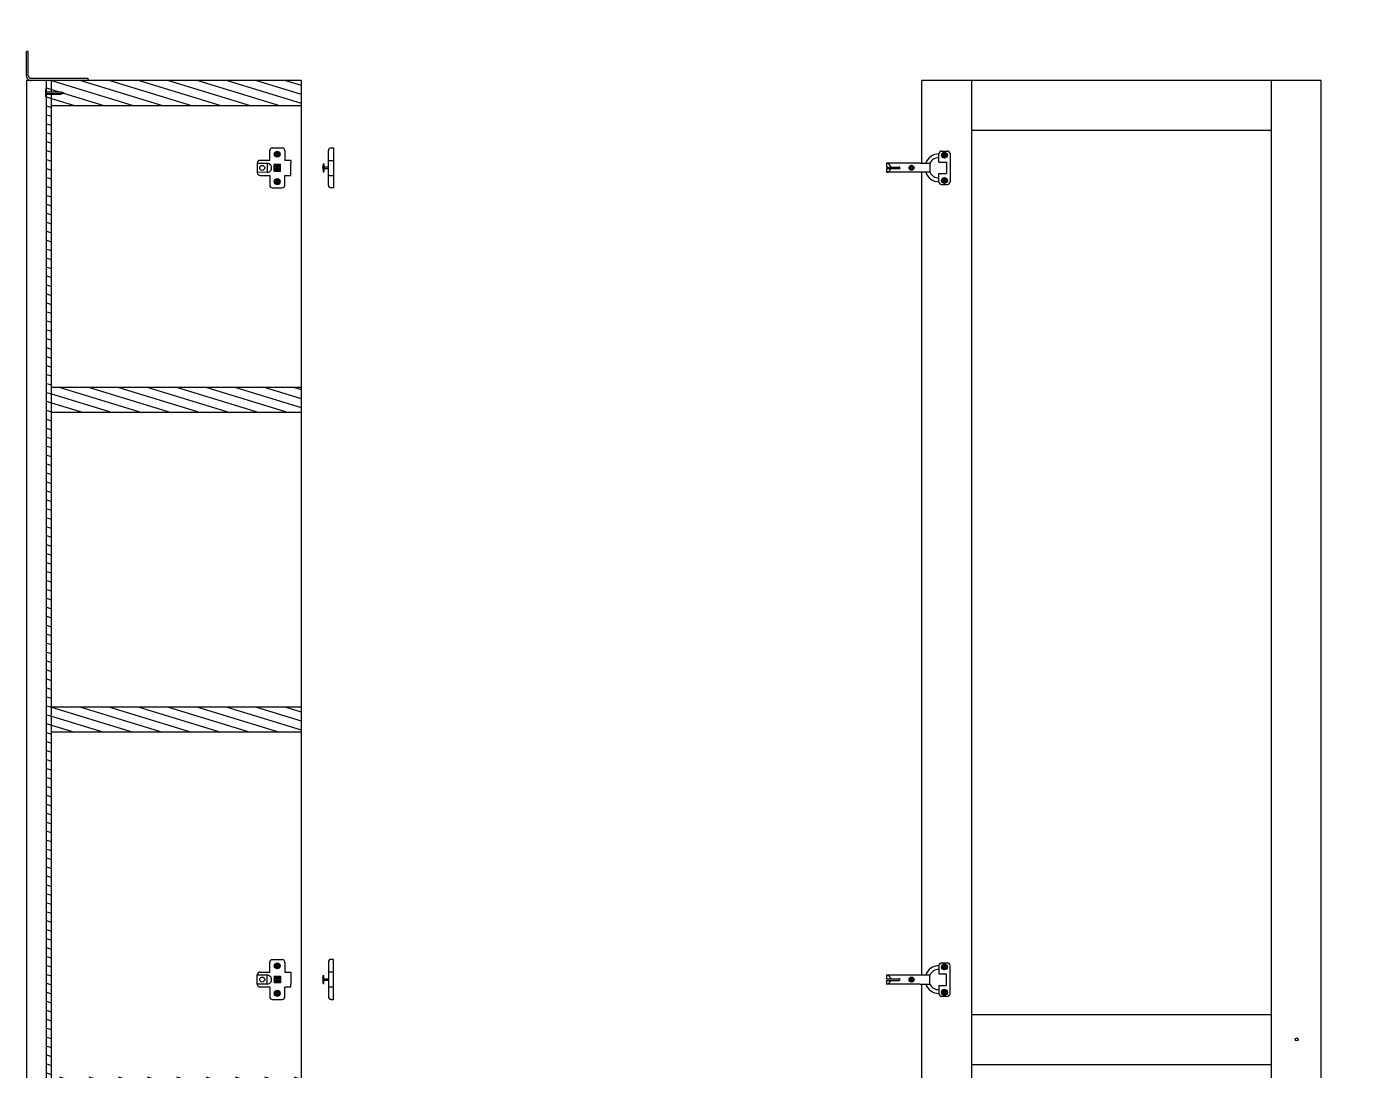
# Model space of a CAD drawing. Header units: centimetres. Extents: x 2056 to 3726, y 479 to 1259.
# Drawn here: x 2945.1 to 3077.3, y 1047.1 to 1151.7 of the extents above; entities that cross this region are included whole.
import ezdxf

# ---------------------------------------------------------------- set-up
doc = ezdxf.new("R2010")
doc.units = ezdxf.units.CM
doc.layers.add('A-FURN', color=94, linetype='Continuous')
doc.layers.add('ferramenta', color=211, linetype='Continuous')

msp = doc.modelspace()

# ---------------------------------------------------------------- hatches: boundary and pattern name
at = {"layer": 'A-FURN'}
h = msp.add_hatch(dxfattribs=at)
h.set_pattern_fill('ANSI31', color=253, scale=0.27, angle=118)
h.paths.add_polyline_path([(3277.14, 1045), (3275.29, 1045), (3275.29, 1044.01), (3277.14, 1044)])
h.paths.add_polyline_path([(3203.99, 1045), (3202.14, 1045), (3202.14, 1044.01), (3203.99, 1044.01)])
h.paths.add_polyline_path([(3197.14, 1044.99), (3197.14, 1044.99), (3195.29, 1044.99), (3195.29, 1044.01), (3197.14, 1044.01)])
h.paths.add_polyline_path([(3123.99, 1044.99), (3122.14, 1044.99), (3122.14, 1044.99), (3122.14, 1044.01), (3123.99, 1044.01)], flags=17)
h.paths.add_polyline_path([(3474.04, 1114.97), (3472.19, 1114.97), (3472.19, 1114.97), (3472.19, 1114), (3474.04, 1114)], flags=17)
h.paths.add_polyline_path([(3497.48, 1116.5), (3472.19, 1116.5), (3472.19, 1115.48), (3475.23, 1115.48), (3475.23, 1114), (3497.48, 1114)])
h.paths.add_polyline_path([(3472.19, 1139.05), (3469.69, 1139.05), (3469.69, 1091.95), (3472.19, 1091.95), (3472.19, 1114.97), (3472.19, 1114.97), (3471.32, 1114.97), (3471.32, 1115.48), (3472.19, 1115.48), (3472.19, 1116.5)])
h.paths.add_polyline_path([(3572.36, 1123.63), (3552.37, 1123.63), (3552.37, 1121.13), (3572.36, 1121.13)])
h.paths.add_polyline_path([(3552.37, 1123.63), (3547.37, 1123.63), (3547.37, 1121.13), (3552.37, 1121.13)])
h.paths.add_polyline_path([(3549.87, 1127.18), (3548.99, 1127.18), (3548.99, 1127.69), (3549.87, 1127.69), (3549.87, 1128.88), (3548.8, 1128.88), (3548.8, 1129.46), (3549.87, 1129.46), (3549.87, 1139.05), (3547.37, 1139.05), (3547.37, 1123.63), (3549.87, 1123.63)])
h.paths.add_polyline_path([(3572.36, 1139.05), (3549.87, 1139.05), (3549.87, 1129.46), (3550.94, 1129.46), (3550.94, 1128.88), (3549.87, 1128.88), (3549.87, 1127.69), (3552.27, 1127.69), (3552.27, 1127.18), (3549.87, 1127.18), (3549.87, 1123.63), (3552.37, 1123.63), (3572.36, 1123.63)])
h.paths.add_polyline_path([(3411.82, 1028.89), (3409.09, 1028.89), (3409.31, 1028.73), (3411.6, 1028.73)])
h.paths.add_polyline_path([(3410.28, 1032.16), (3409.17, 1032.16), (3409.1, 1032.05), (3409.13, 1032.04), (3410.28, 1032.04)])
h.paths.add_polyline_path([(3411.74, 1032.16), (3410.63, 1032.16), (3410.63, 1032.04), (3411.82, 1032.04)])
h.paths.add_polyline_path([(3411.82, 1032.04), (3410.63, 1032.04), (3410.63, 1029.93), (3410.28, 1029.93), (3410.28, 1032.04), (3409.13, 1032.04), (3409.09, 1032.04), (3409.09, 1028.89), (3411.82, 1028.89)])
h.paths.add_polyline_path([(3415.28, 1032.16), (3414.17, 1032.16), (3414.09, 1032.04), (3415.28, 1032.04)])
h.paths.add_polyline_path([(3416.74, 1032.16), (3415.64, 1032.16), (3415.64, 1032.04), (3416.82, 1032.04)])
h.paths.add_polyline_path([(3416.82, 1032.04), (3415.64, 1032.04), (3415.64, 1029.93), (3415.28, 1029.93), (3415.28, 1032.04), (3414.09, 1032.04), (3414.09, 1028.89), (3416.82, 1028.89)])
h.paths.add_polyline_path([(3416.82, 1028.89), (3414.09, 1028.89), (3414.31, 1028.73), (3416.6, 1028.73)])
h.paths.add_polyline_path([(3600.59, 1123.24), (3599.52, 1123.24), (3599.52, 1123.83), (3600.59, 1123.83), (3600.59, 1125.88), (3598.09, 1125.91), (3598.09, 1116.04), (3600.59, 1116.04), (3600.59, 1118.24), (3599.52, 1118.24), (3599.52, 1118.83), (3600.59, 1118.83)])
h.paths.add_polyline_path([(3607.54, 1125.8), (3600.59, 1125.88), (3600.59, 1123.83), (3601.66, 1123.83), (3601.66, 1123.24), (3600.59, 1123.24), (3600.59, 1118.83), (3601.66, 1118.83), (3601.66, 1118.24), (3600.59, 1118.24), (3600.59, 1116.04), (3600.59, 1116.04), (3607.51, 1116.04)])
h.paths.add_polyline_path([(3653.57, 1117.14), (3643.1, 1117.14), (3643.1, 1117.14), (3643.1, 1116.18), (3642.98, 1115.9), (3642.87, 1116.18), (3642.87, 1117.14), (3631.29, 1117.14), (3631.29, 1109.4), (3653.57, 1109.4)])
h.paths.add_polyline_path([(3653.57, 1117.64), (3643.1, 1117.64), (3643.1, 1117.14), (3653.57, 1117.14)])
h.paths.add_polyline_path([(3642.87, 1117.64), (3631.29, 1117.64), (3631.29, 1117.14), (3642.87, 1117.14)])
h.paths.add_polyline_path([(3415.32, 1034.75), (3412.96, 1034.75), (3412.96, 1032.25), (3415.32, 1032.25)])
h.paths.add_polyline_path([(3417.96, 1034.75), (3415.6, 1034.75), (3415.6, 1032.25), (3417.96, 1032.25)])
h.paths.add_polyline_path([(3397.24, 1139.05), (3394.74, 1139.05), (3394.74, 1112.68), (3395.28, 1112.68), (3395.28, 1112.39), (3394.74, 1112.39), (3394.74, 1091.95), (3397.24, 1091.95)])
h.paths.add_polyline_path([(3394.74, 1115.15), (3373.21, 1115.15), (3373.21, 1112.65), (3394.06, 1112.65), (3394.18, 1112.75), (3394.18, 1113.3), (3394.58, 1113.3), (3394.58, 1112.75), (3394.69, 1112.65), (3394.74, 1112.65), (3394.74, 1112.68)])
h.paths.add_polyline_path([(3410.31, 1034.75), (3407.96, 1034.75), (3407.96, 1032.25), (3410.31, 1032.25)])
h.paths.add_polyline_path([(3412.96, 1034.75), (3410.6, 1034.75), (3410.6, 1032.25), (3412.96, 1032.25)])
h.paths.add_polyline_path([(3407.96, 1034.75), (3386.56, 1034.75), (3386.56, 1032.25), (3407.96, 1032.25)])
h.paths.add_polyline_path([(3435.23, 1034.75), (3417.96, 1034.75), (3417.96, 1032.25), (3435.23, 1032.25)])
h.paths.add_polyline_path([(3197.14, 1146.26), (3122.14, 1146.26), (3122.14, 1143.76), (3197.14, 1143.76)])
h.paths.add_polyline_path([(3197.14, 1115.51), (3122.14, 1115.51), (3122.14, 1113.01), (3122.19, 1113.01), (3122.3, 1113.12), (3122.3, 1113.67), (3122.7, 1113.67), (3122.7, 1113.12), (3122.81, 1113.01), (3196.47, 1113.01), (3196.58, 1113.12), (3196.58, 1113.67), (3196.98, 1113.67), (3196.98, 1113.12), (3197.09, 1113.01), (3197.14, 1113.01)])
h.paths.add_polyline_path([(3277.14, 1146.26), (3202.14, 1146.26), (3202.14, 1143.76), (3277.14, 1143.76)])
h.paths.add_polyline_path([(3276.58, 1113.66), (3276.98, 1113.66), (3276.98, 1113.11), (3277.09, 1113), (3277.14, 1113), (3277.14, 1113.04), (3277.14, 1115.5), (3202.14, 1115.51), (3202.14, 1113.01), (3202.19, 1113.01), (3202.3, 1113.12), (3202.3, 1113.67), (3202.7, 1113.67), (3202.7, 1113.12), (3202.81, 1113.01), (3276.47, 1113), (3276.58, 1113.11)])
h.paths.add_polyline_path([(3277.14, 1083.51), (3202.14, 1083.51), (3202.14, 1080.95), (3202.3, 1081.1), (3202.3, 1081.67), (3202.7, 1081.67), (3202.7, 1081.1), (3202.79, 1081.01), (3276.47, 1081.01), (3276.58, 1081.11), (3276.58, 1081.66), (3276.98, 1081.66), (3276.98, 1081.11), (3277.09, 1081.01), (3277.14, 1081.01)])
h.paths.add_polyline_path([(3197.14, 1083.51), (3122.14, 1083.51), (3122.14, 1081.01), (3122.19, 1081.01), (3122.3, 1081.12), (3122.3, 1081.67), (3122.7, 1081.67), (3122.7, 1081.12), (3122.81, 1081.01), (3196.47, 1081.01), (3196.58, 1081.12), (3196.58, 1081.67), (3196.98, 1081.67), (3196.98, 1081.12), (3197.09, 1081.01), (3197.14, 1081.01)])
h.paths.add_polyline_path([(3194.1, 1045.5), (3197.14, 1045.5), (3197.14, 1046.51), (3122.14, 1046.51), (3122.14, 1045.5), (3125.18, 1045.5), (3125.18, 1044.01), (3194.1, 1044.01)])
h.paths.add_polyline_path([(3277.14, 1046.5), (3202.14, 1046.51), (3202.14, 1045.51), (3205.18, 1045.51), (3205.18, 1044.01), (3274.1, 1044.01), (3274.1, 1045.51), (3277.14, 1045.51)])
h.paths.add_polyline_path([(3197.14, 1019.51), (3122.14, 1019.51), (3122.14, 1017.01), (3122.19, 1017.01), (3122.3, 1017.12), (3122.3, 1017.67), (3122.7, 1017.67), (3122.7, 1017.12), (3122.81, 1017.01), (3196.47, 1017.01), (3196.58, 1017.12), (3196.58, 1017.67), (3196.98, 1017.67), (3196.98, 1017.12), (3197.09, 1017.01), (3197.14, 1017.01)])
h.paths.add_polyline_path([(3277.14, 1019.51), (3202.14, 1019.51), (3202.14, 1017.01), (3202.19, 1017.01), (3202.3, 1017.12), (3202.3, 1017.67), (3202.7, 1017.67), (3202.7, 1017.12), (3202.81, 1017.01), (3276.47, 1017.01), (3276.58, 1017.11), (3276.58, 1017.66), (3276.98, 1017.66), (3276.98, 1017.11), (3277.14, 1016.96)])
h.paths.add_polyline_path([(3197.14, 987.5), (3122.14, 987.5), (3122.14, 985.01), (3122.19, 985.01), (3122.3, 985.12), (3122.3, 985.67), (3122.7, 985.67), (3122.7, 985.12), (3122.81, 985.01), (3196.47, 985.01), (3196.58, 985.12), (3196.58, 985.67), (3196.98, 985.67), (3196.98, 985.12), (3197.14, 984.97)])
h.paths.add_polyline_path([(3277.14, 987.51), (3202.14, 987.51), (3202.14, 985.01), (3202.19, 985.01), (3202.3, 985.12), (3202.3, 985.67), (3202.7, 985.67), (3202.7, 985.12), (3202.81, 985.01), (3276.47, 985.01), (3276.58, 985.11), (3276.58, 985.66), (3276.98, 985.66), (3276.98, 985.11), (3277.14, 984.96)])
h.paths.add_polyline_path([(3197.14, 955.22), (3196.07, 955.22), (3196.07, 955.8), (3197.14, 955.8), (3197.14, 956.76), (3122.14, 956.76), (3122.14, 955.8), (3123.21, 955.8), (3123.21, 955.22), (3122.14, 955.22), (3122.14, 954.26), (3197.14, 954.26)])
h.paths.add_polyline_path([(3277.14, 956.76), (3202.14, 956.76), (3202.14, 955.8), (3203.21, 955.8), (3203.21, 955.22), (3202.14, 955.22), (3202.14, 954.26), (3277.14, 954.26), (3277.14, 955.22), (3276.07, 955.22), (3276.07, 955.8), (3277.14, 955.8)])
h.paths.add_polyline_path([(3197.14, 951.47), (3196.07, 951.47), (3196.07, 952.05), (3197.14, 952.05), (3197.14, 954.26), (3122.14, 954.26), (3122.14, 952.05), (3123.21, 952.05), (3123.21, 951.47), (3122.14, 951.47), (3122.14, 947.05), (3123.21, 947.05), (3123.21, 946.47), (3122.14, 946.47), (3122.14, 944.26), (3122.14, 944.26), (3197.14, 944.26), (3197.14, 946.47), (3196.07, 946.47), (3196.07, 947.05), (3197.14, 947.05)])
h.paths.add_polyline_path([(2972.57, 987.5), (2947.57, 987.5), (2947.57, 985.01), (2972.57, 985.01)])
h.paths.add_polyline_path([(2972.57, 1019.51), (2947.57, 1019.51), (2947.57, 1017.01), (2972.57, 1017.01)])
h.paths.add_polyline_path([(2972.57, 956.76), (2947.57, 956.76), (2947.57, 955.62), (2947.57, 955.62), (2948.52, 955.62), (2948.81, 955.5), (2948.52, 955.39), (2947.57, 955.39), (2947.57, 954.26), (2972.57, 954.26)])
h.paths.add_polyline_path([(2972.57, 954.26), (2970.21, 954.26), (2970.21, 944.26), (2972.57, 944.26)])
h.paths.add_polyline_path([(2970.21, 954.26), (2967.71, 954.26), (2967.71, 944.26), (2970.21, 944.26)])
h.paths.add_polyline_path([(2947.57, 958.31), (2947.07, 958.31), (2947.07, 955.62), (2947.57, 955.62)])
h.paths.add_polyline_path([(2947.57, 955.39), (2947.07, 955.39), (2947.07, 953.26), (2947.57, 953.26)])
h.paths.add_polyline_path([(2972.57, 1083.51), (2947.57, 1083.51), (2947.57, 1081.01), (2972.57, 1081.01)])
h.paths.add_polyline_path([(2972.57, 1046.51), (2947.57, 1046.51), (2947.57, 1045.38), (2948.52, 1045.38), (2948.81, 1045.26), (2948.52, 1045.15), (2947.57, 1045.15), (2947.57, 1044.01), (2972.57, 1044.01)])
h.paths.add_polyline_path([(2972.57, 1115.51), (2947.57, 1115.51), (2947.57, 1113.01), (2972.57, 1113.01)])
h.paths.add_polyline_path([(2972.57, 1146.26), (2947.57, 1146.26), (2947.57, 1145.13), (2947.57, 1145.13), (2948.52, 1145.13), (2948.81, 1145.01), (2948.52, 1144.9), (2947.57, 1144.9), (2947.57, 1143.76), (2972.57, 1143.76)])
h.paths.add_polyline_path([(2947.57, 1146.26), (2947.07, 1146.26), (2947.07, 1145.13), (2947.57, 1145.13)])
h.paths.add_polyline_path([(3199.64, 1146.26), (3198.83, 1146.26), (3197.14, 1146.26), (3197.14, 1143.76), (3197.14, 1113.05), (3197.68, 1113.05), (3197.68, 1112.75), (3197.14, 1112.75), (3197.14, 1081.05), (3197.68, 1081.05), (3197.68, 1080.76), (3197.14, 1080.76), (3197.14, 1045.5), (3198.02, 1045.5), (3198.02, 1044.99), (3197.14, 1044.99), (3197.14, 1017.05), (3197.68, 1017.05), (3197.68, 1016.76), (3197.14, 1016.76), (3197.14, 985.05), (3197.68, 985.05), (3197.68, 984.76), (3197.14, 984.76), (3197.14, 955.8), (3198.21, 955.8), (3198.21, 955.22), (3197.14, 955.22), (3197.14, 954.26), (3197.14, 952.05), (3198.21, 952.05), (3198.21, 951.47), (3197.14, 951.47), (3197.14, 947.05), (3198.21, 947.05), (3198.21, 946.47), (3197.14, 946.47), (3197.14, 944.26), (3199.64, 944.26)])
h.paths.add_polyline_path([(3022.57, 1256.61), (3021.53, 1256.61), (3021.53, 1257.17), (3022.57, 1257.17), (3022.57, 1259.14), (3020.07, 1259.14), (3020.07, 1231.64), (3022.57, 1231.64), (3022.57, 1235.18), (3021.69, 1235.18), (3021.69, 1235.69), (3022.57, 1235.69), (3022.57, 1236.89), (3021.5, 1236.89), (3021.5, 1237.47), (3022.57, 1237.47), (3022.57, 1250.81), (3021.5, 1250.81), (3021.5, 1251.39), (3022.57, 1251.39), (3022.57, 1252.59), (3021.69, 1252.59), (3021.69, 1253.1), (3022.57, 1253.1)])
h.paths.add_polyline_path([(3025.07, 1231.64), (3020.07, 1231.64), (3020.07, 1229.14), (3025.07, 1229.14)])
h.paths.add_polyline_path([(3055.07, 1231.64), (3025.07, 1231.64), (3025.07, 1229.14), (3055.07, 1229.14)])
h.paths.add_polyline_path([(3057.43, 1231.64), (3055.07, 1231.64), (3055.07, 1229.14), (3057.43, 1229.14)])
h.paths.add_polyline_path([(3060.07, 1231.64), (3057.71, 1231.64), (3057.71, 1229.14), (3060.07, 1229.14)])
h.paths.add_polyline_path([(3062.43, 1231.64), (3060.07, 1231.64), (3060.07, 1229.14), (3062.43, 1229.14)])
h.paths.add_polyline_path([(3065.07, 1231.64), (3062.71, 1231.64), (3062.71, 1229.14), (3065.07, 1229.14)])
h.paths.add_polyline_path([(3095.07, 1231.64), (3065.07, 1231.64), (3065.07, 1229.14), (3095.07, 1229.14)])
h.paths.add_polyline_path([(3100.07, 1231.64), (3095.07, 1231.64), (3095.07, 1229.14), (3100.07, 1229.14)])
h.paths.add_polyline_path([(3105.07, 1231.64), (3100.07, 1231.64), (3100.07, 1229.14), (3105.07, 1229.14)])
h.paths.add_polyline_path([(3102.57, 1235.18), (3101.69, 1235.18), (3101.69, 1235.69), (3102.57, 1235.69), (3102.57, 1236.89), (3101.5, 1236.89), (3101.5, 1237.47), (3102.57, 1237.47), (3102.57, 1250.81), (3101.5, 1250.81), (3101.5, 1251.39), (3102.57, 1251.39), (3102.57, 1252.59), (3101.69, 1252.59), (3101.69, 1253.1), (3102.57, 1253.1), (3102.57, 1256.61), (3101.53, 1256.61), (3101.53, 1257.17), (3102.57, 1257.17), (3102.57, 1259.14), (3100.07, 1259.14), (3100.07, 1231.64), (3100.07, 1231.64), (3102.57, 1231.64)])
h.paths.add_polyline_path([(3100.07, 1259.14), (3097.57, 1259.14), (3097.57, 1257.17), (3098.6, 1257.17), (3098.6, 1256.61), (3097.57, 1256.61), (3097.57, 1253.1), (3098.44, 1253.1), (3098.44, 1252.59), (3097.57, 1252.59), (3097.57, 1251.39), (3098.64, 1251.39), (3098.64, 1250.81), (3097.57, 1250.81), (3097.57, 1237.47), (3098.64, 1237.47), (3098.64, 1236.89), (3097.57, 1236.89), (3097.57, 1235.69), (3098.44, 1235.69), (3098.44, 1235.18), (3097.57, 1235.18), (3097.57, 1231.64), (3100.07, 1231.64)])
h.paths.add_polyline_path([(3033.16, 1257.14), (3021.57, 1257.14), (3021.57, 1256.64), (3033.16, 1256.64)])
h.paths.add_polyline_path([(3043.86, 1257.14), (3033.38, 1257.14), (3033.38, 1256.64), (3043.86, 1256.64)], flags=17)
h.paths.add_polyline_path([(3054.56, 1257.14), (3044.08, 1257.14), (3044.08, 1256.64), (3054.56, 1256.64)], flags=17)
h.paths.add_polyline_path([(3065.36, 1257.14), (3054.78, 1257.14), (3054.78, 1256.64), (3065.36, 1256.64)], flags=17)
h.paths.add_polyline_path([(3076.06, 1257.14), (3065.58, 1257.14), (3065.58, 1256.64), (3076.06, 1256.64)], flags=17)
h.paths.add_polyline_path([(3086.76, 1257.14), (3076.28, 1257.14), (3076.28, 1256.64), (3086.76, 1256.64)], flags=17)
h.paths.add_polyline_path([(3098.57, 1257.14), (3086.98, 1257.14), (3086.98, 1256.64), (3098.57, 1256.64)])
h.paths.add_polyline_path([(3113.16, 1257.14), (3101.57, 1257.14), (3101.57, 1256.64), (3113.16, 1256.64)])
h.paths.add_polyline_path([(3123.86, 1257.14), (3113.38, 1257.14), (3113.38, 1256.64), (3123.86, 1256.64)], flags=17)
h.paths.add_polyline_path([(3134.56, 1257.14), (3124.08, 1257.14), (3124.08, 1256.64), (3134.56, 1256.64)], flags=17)
h.paths.add_polyline_path([(3145.36, 1257.14), (3134.78, 1257.14), (3134.78, 1256.64), (3145.36, 1256.64)], flags=17)
h.paths.add_polyline_path([(3156.06, 1257.14), (3145.58, 1257.14), (3145.58, 1256.64), (3156.06, 1256.64)], flags=17)
h.paths.add_polyline_path([(3166.76, 1257.14), (3156.28, 1257.14), (3156.28, 1256.64), (3166.76, 1256.64)], flags=17)
h.paths.add_polyline_path([(3178.57, 1257.14), (3166.98, 1257.14), (3166.98, 1256.64), (3178.57, 1256.64)])
h.paths.add_polyline_path([(3180.07, 1259.14), (3177.57, 1259.14), (3177.57, 1257.17), (3178.6, 1257.17), (3178.6, 1256.61), (3177.57, 1256.61), (3177.57, 1253.1), (3178.45, 1253.1), (3178.45, 1252.59), (3177.57, 1252.59), (3177.57, 1251.39), (3177.57, 1251.39), (3178.64, 1251.39), (3178.64, 1250.81), (3177.57, 1250.81), (3177.57, 1237.47), (3178.64, 1237.47), (3178.64, 1236.89), (3177.57, 1236.89), (3177.57, 1235.69), (3178.44, 1235.69), (3178.44, 1235.18), (3177.57, 1235.18), (3177.57, 1231.64), (3180.07, 1231.64)])
h.paths.add_polyline_path([(3180.07, 1231.64), (3177.57, 1231.64), (3175.07, 1231.64), (3175.07, 1229.14), (3180.07, 1229.14)])
h.paths.add_polyline_path([(3175.07, 1231.64), (3145.07, 1231.64), (3145.07, 1229.14), (3175.07, 1229.14)])
h.paths.add_polyline_path([(3145.07, 1231.64), (3142.71, 1231.64), (3142.71, 1229.14), (3145.07, 1229.14)])
h.paths.add_polyline_path([(3142.43, 1231.64), (3140.07, 1231.64), (3140.07, 1229.14), (3142.43, 1229.14)])
h.paths.add_polyline_path([(3140.07, 1231.64), (3137.7, 1231.64), (3137.7, 1229.14), (3140.07, 1229.14)])
h.paths.add_polyline_path([(3137.42, 1231.64), (3135.07, 1231.64), (3135.07, 1229.14), (3137.42, 1229.14)])
h.paths.add_polyline_path([(3135.07, 1231.64), (3105.07, 1231.64), (3105.07, 1229.14), (3135.07, 1229.14)])
h.paths.add_polyline_path([(3097.57, 1250.81), (3096.5, 1250.81), (3096.5, 1251.39), (3097.57, 1251.39), (3097.57, 1252.59), (3095.17, 1252.59), (3095.17, 1253.1), (3097.57, 1253.1), (3097.57, 1256.64), (3086.98, 1256.64), (3086.98, 1255.68), (3086.87, 1255.4), (3086.86, 1255.43), (3086.95, 1255.68), (3086.95, 1257.17), (3086.76, 1257.17), (3086.76, 1256.64), (3076.28, 1256.64), (3076.28, 1256.64), (3076.28, 1255.68), (3076.17, 1255.4), (3076.06, 1255.68), (3076.06, 1256.64), (3065.58, 1256.64), (3065.58, 1255.68), (3065.47, 1255.4), (3065.46, 1255.43), (3065.55, 1255.68), (3065.55, 1257.17), (3065.36, 1257.17), (3065.36, 1256.64), (3054.78, 1256.64), (3054.78, 1256.64), (3054.78, 1255.68), (3054.67, 1255.4), (3054.56, 1255.68), (3054.56, 1256.64), (3044.08, 1256.64), (3044.08, 1255.68), (3043.97, 1255.4), (3043.96, 1255.43), (3044.05, 1255.68), (3044.05, 1257.17), (3043.86, 1257.17), (3043.86, 1256.64), (3033.38, 1256.64), (3033.38, 1256.64), (3033.38, 1255.68), (3033.27, 1255.4), (3033.16, 1255.68), (3033.16, 1256.64), (3022.57, 1256.64), (3022.57, 1253.1), (3024.97, 1253.1), (3024.97, 1252.59), (3022.57, 1252.59), (3022.57, 1251.39), (3023.64, 1251.39), (3023.64, 1250.81), (3022.57, 1250.81), (3022.57, 1237.47), (3023.64, 1237.47), (3023.64, 1236.89), (3022.57, 1236.89), (3022.57, 1235.69), (3024.97, 1235.69), (3024.97, 1235.18), (3022.57, 1235.18), (3022.57, 1231.64), (3025.07, 1231.64), (3055.07, 1231.64), (3057.17, 1231.64), (3057.17, 1231.74), (3057.25, 1231.74, -0.08048), (3057.89, 1231.74), (3057.96, 1231.74), (3062.17, 1231.65), (3062.17, 1231.74), (3062.25, 1231.74, -0.08048), (3062.89, 1231.74), (3062.96, 1231.74), (3097.57, 1231.7), (3097.57, 1235.18), (3095.17, 1235.18), (3095.17, 1235.69), (3097.57, 1235.69), (3097.57, 1236.89), (3096.5, 1236.89), (3096.5, 1237.47), (3097.57, 1237.47)])
h.paths.add_polyline_path([(3177.57, 1250.81), (3176.5, 1250.81), (3176.5, 1251.39), (3177.57, 1251.39), (3177.57, 1252.59), (3175.17, 1252.59), (3175.17, 1253.1), (3177.57, 1253.1), (3177.57, 1256.64), (3166.98, 1256.64), (3166.98, 1255.68), (3166.87, 1255.4), (3166.85, 1255.43), (3166.94, 1255.69), (3166.94, 1257.18), (3166.76, 1257.18), (3166.76, 1256.64), (3156.28, 1256.64), (3156.28, 1256.64), (3156.28, 1255.68), (3156.17, 1255.4), (3156.06, 1255.68), (3156.06, 1256.64), (3145.58, 1256.64), (3145.58, 1255.68), (3145.47, 1255.4), (3145.36, 1255.68), (3145.36, 1256.64), (3134.78, 1256.64), (3134.78, 1256.64), (3134.78, 1255.68), (3134.67, 1255.4), (3134.56, 1255.68), (3134.56, 1256.64), (3124.08, 1256.64), (3124.08, 1255.68), (3123.97, 1255.4), (3123.86, 1255.68), (3123.86, 1256.64), (3113.38, 1256.64), (3113.38, 1256.64), (3113.38, 1255.68), (3113.27, 1255.4), (3113.16, 1255.68), (3113.16, 1256.64), (3102.57, 1256.64), (3102.57, 1253.1), (3104.97, 1253.1), (3104.97, 1252.59), (3102.57, 1252.59), (3102.57, 1251.39), (3103.64, 1251.39), (3103.64, 1250.81), (3102.57, 1250.81), (3102.57, 1237.47), (3103.64, 1237.47), (3103.64, 1236.89), (3102.57, 1236.89), (3102.57, 1235.69), (3104.97, 1235.69), (3104.97, 1235.18), (3102.57, 1235.18), (3102.57, 1231.64), (3137.17, 1231.64), (3137.17, 1231.74), (3137.25, 1231.74, -0.08048), (3137.89, 1231.74), (3137.96, 1231.74), (3142.17, 1231.65), (3142.17, 1231.74), (3142.25, 1231.74, -0.08048), (3142.89, 1231.74), (3142.96, 1231.74), (3177.57, 1231.65), (3177.57, 1235.18), (3175.17, 1235.18), (3175.17, 1235.69), (3177.57, 1235.69), (3177.57, 1236.89), (3177.57, 1236.89), (3176.5, 1236.89), (3176.5, 1237.47), (3177.57, 1237.47)])
h.paths.add_polyline_path([(3166.76, 1255.68), (3166.76, 1256.64), (3166.79, 1257.18), (3166.79, 1255.69)], flags=16)
h = msp.add_hatch(dxfattribs=at)
h.set_pattern_fill('ANSI31', color=253, scale=0.27, angle=118)
h.paths.add_polyline_path([(2947.57, 1144.9), (2947.57, 1144.9), (2947.07, 1144.9), (2947.07, 1081.01), (2947.57, 1081.01)])
h = msp.add_hatch(dxfattribs=at)
h.set_pattern_fill('ANSI31', color=253, scale=0.27, angle=118)
h.paths.add_polyline_path([(2947.57, 987.5), (2947.07, 987.5), (2947.07, 958.43), (2947.57, 958.43)])
h.paths.add_polyline_path([(2947.57, 1017.01), (2947.07, 1017.01), (2947.07, 987.5), (2947.57, 987.5)])
h.paths.add_polyline_path([(2947.57, 1045.15), (2947.57, 1045.15), (2947.07, 1045.15), (2947.07, 1017.01), (2947.57, 1017.01)])
h.paths.add_polyline_path([(2947.57, 1081.01), (2947.07, 1081.01), (2947.07, 1045.38), (2947.57, 1045.38)])

# ---------------------------------------------------------------- linework, layer by layer
for p, q in [((2972.57, 1146.26), (2945.07, 1146.26)), ((2945.07, 1146.26), (2945.07, 954.26)), ((2947.07, 1145.13), (2947.07, 1146.26)), ((2947.57, 1145.13), (2947.57, 1146.26)), ((2972.57, 1146.26), (2972.57, 944.26)), ((3074.72, 1146.26), (3034.72, 1146.26)), ((3034.72, 1137.97), (3034.72, 1146.26)), ((3039.72, 954.26), (3039.72, 1146.26)), ((3069.72, 954.26), (3069.72, 1146.26)), ((3074.72, 954.26), (3074.72, 1146.26)), ((2947.07, 1145.13), (2947.57, 1145.13)), ((2947.07, 1144.9), (2947.57, 1144.9)), ((2947.07, 1045.38), (2947.07, 1144.9)), ((2947.57, 1145.13), (2948.52, 1145.13)), ((2947.57, 1144.9), (2948.52, 1144.9)), ((2947.57, 1045.38), (2947.57, 1144.9)), ((2948.52, 1145.13), (2948.81, 1145.01)), ((2948.52, 1144.9), (2948.81, 1145.01)), ((2947.57, 1143.76), (2972.57, 1143.76)), ((3069.72, 1141.26), (3039.72, 1141.26)), ((3034.72, 1056.7), (3034.72, 1137.07)), ((2972.57, 1115.51), (2947.57, 1115.51)), ((2972.57, 1113.01), (2947.57, 1113.01)), ((2972.57, 1083.51), (2947.57, 1083.51)), ((2972.57, 1081.01), (2947.57, 1081.01)), ((2947.57, 1081.01), (2947.57, 1081.01)), ((3034.72, 1034.79), (3034.72, 1055.8)), ((3039.72, 1052.76), (3069.72, 1052.76)), ((3039.72, 1047.76), (3069.72, 1047.76))]:
    msp.add_line(p, q, dxfattribs=at)
msp.add_circle((3072.26, 1050.26), 0.142, dxfattribs=at)
at = {"layer": 'ferramenta', "transparency": 33554687}
for p, q in [((2945.26, 1149.17), (2945.07, 1149.17)), ((2945.26, 1146.72), (2945.26, 1149.17)), ((2945.5, 1146.49), (2951.21, 1146.49)), ((2951.21, 1146.26), (2945.53, 1146.26)), ((2951.21, 1146.49), (2951.21, 1146.26)), ((2947.04, 1145.37), (2946.99, 1145.37)), ((2946.99, 1145.37), (2946.99, 1144.66)), ((2947.04, 1145.37), (2947.03, 1144.66)), ((2946.99, 1144.66), (2947.03, 1144.66)), ((2970.02, 1138.99), (2970.08, 1139.05)), ((2970.12, 1138.89), (2970.02, 1138.99)), ((2970.02, 1138.99), (2970.18, 1138.89)), ((2970.02, 1138.79), (2970.12, 1138.89)), ((2970.02, 1138.79), (2970.18, 1138.89)), ((2970.02, 1138.79), (2970.08, 1138.72)), ((2970.08, 1139.05), (2970.18, 1138.95)), ((2970.08, 1139.05), (2970.18, 1138.89)), ((2970.08, 1138.72), (2970.18, 1138.89)), ((2970.08, 1138.72), (2970.18, 1138.83)), ((2970.18, 1138.95), (2970.29, 1139.05)), ((2970.29, 1139.05), (2970.18, 1138.89)), ((2970.35, 1138.99), (2970.18, 1138.89)), ((2970.29, 1138.72), (2970.18, 1138.89)), ((2970.35, 1138.78), (2970.18, 1138.89)), ((2970.29, 1138.72), (2970.18, 1138.83)), ((2970.35, 1138.99), (2970.24, 1138.89)), ((2970.35, 1138.78), (2970.24, 1138.89)), ((2970.29, 1139.05), (2970.35, 1138.99)), ((2970.35, 1138.78), (2970.29, 1138.72)), ((3036.83, 1138.89), (3036.89, 1138.96)), ((3036.93, 1138.79), (3036.83, 1138.89)), ((3036.83, 1138.89), (3036.99, 1138.79)), ((3036.83, 1138.69), (3036.93, 1138.79)), ((3036.83, 1138.69), (3036.99, 1138.79)), ((3036.83, 1138.69), (3036.89, 1138.63)), ((3036.89, 1138.96), (3036.99, 1138.85)), ((3036.89, 1138.96), (3036.99, 1138.79)), ((3036.89, 1138.63), (3036.99, 1138.79)), ((3036.89, 1138.63), (3036.99, 1138.73)), ((3036.99, 1138.85), (3037.09, 1138.96)), ((3037.09, 1138.96), (3036.99, 1138.79)), ((3037.16, 1138.89), (3036.99, 1138.79)), ((3037.09, 1138.63), (3036.99, 1138.79)), ((3037.16, 1138.69), (3036.99, 1138.79)), ((3037.09, 1138.63), (3036.99, 1138.73)), ((3037.16, 1138.89), (3037.05, 1138.79)), ((3037.16, 1138.69), (3037.05, 1138.79)), ((3037.09, 1138.96), (3037.16, 1138.89)), ((3037.16, 1138.69), (3037.09, 1138.63)), ((2970.02, 1137.62), (2970.08, 1137.68)), ((2970.12, 1137.51), (2970.02, 1137.62)), ((2970.02, 1137.62), (2970.18, 1137.51)), ((2970.02, 1137.41), (2970.12, 1137.51)), ((2970.02, 1137.41), (2970.18, 1137.51)), ((2970.02, 1137.41), (2970.08, 1137.35)), ((2970.08, 1137.68), (2970.18, 1137.58)), ((2970.08, 1137.68), (2970.18, 1137.51)), ((2970.08, 1137.35), (2970.18, 1137.51)), ((2970.08, 1137.35), (2970.18, 1137.45)), ((2970.18, 1137.58), (2970.29, 1137.68)), ((2970.29, 1137.68), (2970.18, 1137.51)), ((2970.35, 1137.62), (2970.18, 1137.51)), ((2970.29, 1137.35), (2970.18, 1137.51)), ((2970.35, 1137.41), (2970.18, 1137.51)), ((2970.29, 1137.35), (2970.18, 1137.45)), ((2970.35, 1137.62), (2970.24, 1137.51)), ((2970.35, 1137.41), (2970.24, 1137.51)), ((2970.29, 1137.68), (2970.35, 1137.62)), ((2970.35, 1137.41), (2970.29, 1137.35)), ((2974.78, 1137.64), (2974.76, 1137.72)), ((2974.76, 1137.56), (2974.78, 1137.64)), ((2974.76, 1137.62), (2974.77, 1137.62)), ((2974.77, 1137.53), (2974.76, 1137.56)), ((2974.77, 1137.53), (2974.76, 1137.5)), ((2974.77, 1137.53), (2974.76, 1137.53)), ((2974.76, 1137.5), (2974.78, 1137.41)), ((2974.76, 1137.44), (2974.77, 1137.44)), ((2974.78, 1137.41), (2974.76, 1137.34)), ((2974.78, 1137.92), (2974.86, 1137.92)), ((2974.78, 1137.92), (2974.78, 1137.13)), ((2974.78, 1137.41), (2974.78, 1137.41)), ((2974.78, 1137.41), (2974.78, 1137.41)), ((2974.78, 1137.13), (2974.86, 1137.13)), ((2974.86, 1137.92), (2974.86, 1137.13)), ((2970.02, 1136.24), (2970.08, 1136.3)), ((2970.12, 1136.14), (2970.02, 1136.24)), ((2970.02, 1136.24), (2970.18, 1136.14)), ((2970.02, 1136.04), (2970.12, 1136.14)), ((2970.02, 1136.04), (2970.18, 1136.14)), ((2970.02, 1136.04), (2970.08, 1135.97)), ((2970.08, 1136.3), (2970.18, 1136.2)), ((2970.08, 1136.3), (2970.18, 1136.14)), ((2970.08, 1135.97), (2970.18, 1136.14)), ((2970.08, 1135.97), (2970.18, 1136.08)), ((2970.18, 1136.2), (2970.28, 1136.3)), ((2970.28, 1136.3), (2970.18, 1136.14)), ((2970.35, 1136.24), (2970.18, 1136.14)), ((2970.29, 1135.97), (2970.18, 1136.14)), ((2970.35, 1136.03), (2970.18, 1136.14)), ((2970.29, 1135.97), (2970.18, 1136.08)), ((2970.35, 1136.24), (2970.24, 1136.14)), ((2970.35, 1136.03), (2970.24, 1136.14)), ((2970.28, 1136.3), (2970.35, 1136.24)), ((2970.35, 1136.03), (2970.29, 1135.97)), ((3036.83, 1136.35), (3036.89, 1136.41)), ((3036.93, 1136.25), (3036.83, 1136.35)), ((3036.83, 1136.35), (3036.99, 1136.25)), ((3036.83, 1136.15), (3036.93, 1136.25)), ((3036.83, 1136.15), (3036.99, 1136.25)), ((3036.83, 1136.15), (3036.89, 1136.08)), ((3036.89, 1136.41), (3036.99, 1136.31)), ((3036.89, 1136.41), (3036.99, 1136.25)), ((3036.89, 1136.08), (3036.99, 1136.25)), ((3036.89, 1136.08), (3036.99, 1136.19)), ((3036.99, 1136.31), (3037.09, 1136.41)), ((3037.09, 1136.41), (3036.99, 1136.25)), ((3037.16, 1136.35), (3036.99, 1136.25)), ((3037.09, 1136.08), (3036.99, 1136.25)), ((3037.16, 1136.14), (3036.99, 1136.25)), ((3037.09, 1136.08), (3036.99, 1136.19)), ((3037.16, 1136.35), (3037.05, 1136.25)), ((3037.16, 1136.14), (3037.05, 1136.25)), ((3037.09, 1136.41), (3037.16, 1136.35)), ((3037.16, 1136.14), (3037.09, 1136.08)), ((2970.02, 1057.73), (2970.08, 1057.79)), ((2970.12, 1057.63), (2970.02, 1057.73)), ((2970.02, 1057.73), (2970.18, 1057.63)), ((2970.02, 1057.53), (2970.12, 1057.63)), ((2970.02, 1057.53), (2970.18, 1057.63)), ((2970.02, 1057.53), (2970.08, 1057.46)), ((2970.08, 1057.79), (2970.18, 1057.69)), ((2970.08, 1057.79), (2970.18, 1057.63)), ((2970.08, 1057.46), (2970.18, 1057.63)), ((2970.08, 1057.46), (2970.18, 1057.57)), ((2970.18, 1057.69), (2970.29, 1057.79)), ((2970.29, 1057.79), (2970.18, 1057.63)), ((2970.35, 1057.73), (2970.18, 1057.63)), ((2970.29, 1057.46), (2970.18, 1057.63)), ((2970.35, 1057.53), (2970.18, 1057.63)), ((2970.29, 1057.46), (2970.18, 1057.57)), ((2970.35, 1057.73), (2970.24, 1057.63)), ((2970.35, 1057.53), (2970.24, 1057.63)), ((2970.29, 1057.79), (2970.35, 1057.73)), ((2970.35, 1057.53), (2970.29, 1057.46)), ((3036.83, 1057.62), (3036.89, 1057.69)), ((3036.93, 1057.52), (3036.83, 1057.62)), ((3036.83, 1057.62), (3036.99, 1057.52)), ((3036.83, 1057.42), (3036.93, 1057.52)), ((3036.83, 1057.42), (3036.99, 1057.52)), ((3036.89, 1057.69), (3036.99, 1057.58)), ((3036.89, 1057.69), (3036.99, 1057.52)), ((3036.89, 1057.36), (3036.99, 1057.52)), ((3036.99, 1057.58), (3037.09, 1057.69)), ((3037.09, 1057.69), (3036.99, 1057.52)), ((3037.16, 1057.62), (3036.99, 1057.52)), ((3037.09, 1057.36), (3036.99, 1057.52)), ((3037.16, 1057.42), (3036.99, 1057.52)), ((3037.16, 1057.62), (3037.05, 1057.52)), ((3037.16, 1057.42), (3037.05, 1057.52)), ((3037.09, 1057.69), (3037.16, 1057.62)), ((2970.02, 1056.36), (2970.08, 1056.42)), ((2970.12, 1056.25), (2970.02, 1056.36)), ((2970.02, 1056.36), (2970.18, 1056.25)), ((2970.02, 1056.15), (2970.12, 1056.25)), ((2970.02, 1056.15), (2970.18, 1056.25)), ((2970.08, 1056.42), (2970.18, 1056.32)), ((2970.08, 1056.42), (2970.18, 1056.25)), ((2970.08, 1056.09), (2970.18, 1056.25)), ((2970.08, 1056.09), (2970.18, 1056.19)), ((2970.18, 1056.32), (2970.29, 1056.42)), ((2970.29, 1056.42), (2970.18, 1056.25)), ((2970.35, 1056.36), (2970.18, 1056.25)), ((2970.29, 1056.09), (2970.18, 1056.25)), ((2970.35, 1056.15), (2970.18, 1056.25)), ((2970.29, 1056.09), (2970.18, 1056.19)), ((2970.35, 1056.36), (2970.24, 1056.25)), ((2970.35, 1056.15), (2970.24, 1056.25)), ((2970.29, 1056.42), (2970.35, 1056.36)), ((2974.78, 1056.37), (2974.76, 1056.45)), ((2974.76, 1056.29), (2974.78, 1056.37)), ((2974.76, 1056.35), (2974.77, 1056.35)), ((2974.77, 1056.26), (2974.76, 1056.29)), ((2974.77, 1056.26), (2974.76, 1056.23)), ((2974.77, 1056.26), (2974.76, 1056.26)), ((2974.76, 1056.23), (2974.78, 1056.14)), ((2974.76, 1056.17), (2974.77, 1056.17)), ((2974.78, 1055.86), (2974.78, 1056.65)), ((2974.78, 1056.65), (2974.86, 1056.65)), ((2974.78, 1056.37), (2974.78, 1056.37)), ((2974.78, 1056.37), (2974.78, 1056.37)), ((2974.86, 1055.86), (2974.86, 1056.65)), ((3036.83, 1057.42), (3036.89, 1057.36)), ((3036.89, 1057.36), (3036.99, 1057.46)), ((3037.09, 1057.36), (3036.99, 1057.46)), ((3037.16, 1057.42), (3037.09, 1057.36)), ((2970.02, 1056.15), (2970.08, 1056.09)), ((2970.02, 1054.98), (2970.08, 1055.04)), ((2970.12, 1054.88), (2970.02, 1054.98)), ((2970.02, 1054.98), (2970.18, 1054.88)), ((2970.02, 1054.78), (2970.12, 1054.88)), ((2970.02, 1054.78), (2970.18, 1054.88)), ((2970.08, 1055.04), (2970.18, 1054.94)), ((2970.08, 1055.04), (2970.18, 1054.88)), ((2970.08, 1054.71), (2970.18, 1054.88)), ((2970.18, 1054.94), (2970.29, 1055.04)), ((2970.29, 1055.04), (2970.18, 1054.88)), ((2970.35, 1054.98), (2970.18, 1054.88)), ((2970.29, 1054.71), (2970.18, 1054.88)), ((2970.35, 1054.78), (2970.18, 1054.88)), ((2970.35, 1054.98), (2970.24, 1054.88)), ((2970.35, 1054.78), (2970.24, 1054.88)), ((2970.35, 1056.15), (2970.29, 1056.09)), ((2970.29, 1055.04), (2970.35, 1054.98)), ((2974.78, 1056.14), (2974.76, 1056.07)), ((2974.78, 1055.86), (2974.86, 1055.86)), ((3036.83, 1055.08), (3036.89, 1055.14)), ((3036.93, 1054.98), (3036.83, 1055.08)), ((3036.83, 1055.08), (3036.99, 1054.98)), ((3036.83, 1054.88), (3036.93, 1054.98)), ((3036.83, 1054.88), (3036.99, 1054.98)), ((3036.83, 1054.88), (3036.89, 1054.81)), ((3036.89, 1055.14), (3036.99, 1055.04)), ((3036.89, 1055.14), (3036.99, 1054.98)), ((3036.89, 1054.81), (3036.99, 1054.98)), ((3036.89, 1054.81), (3036.99, 1054.92)), ((3036.99, 1055.04), (3037.09, 1055.14)), ((3037.09, 1055.14), (3036.99, 1054.98)), ((3037.16, 1055.08), (3036.99, 1054.98)), ((3037.09, 1054.81), (3036.99, 1054.98)), ((3037.16, 1054.87), (3036.99, 1054.98)), ((3037.09, 1054.81), (3036.99, 1054.92)), ((3037.16, 1055.08), (3037.05, 1054.98)), ((3037.16, 1054.87), (3037.05, 1054.98)), ((3037.09, 1055.14), (3037.16, 1055.08)), ((3037.16, 1054.87), (3037.09, 1054.81)), ((2970.02, 1054.78), (2970.08, 1054.71)), ((2970.08, 1054.71), (2970.18, 1054.82)), ((2970.29, 1054.71), (2970.18, 1054.82)), ((2970.35, 1054.78), (2970.29, 1054.71))]:
    msp.add_line(p, q, dxfattribs=at)
at = {"layer": 'ferramenta', "lineweight": 25, "transparency": 33554687}
msp.add_line((2948.52, 1144.93), (2947.03, 1144.93), dxfattribs=at)
at = {"layer": 'ferramenta'}
for p, q in [((2969.69, 1139.51), (2970.67, 1139.51)), ((2975.57, 1139.51), (2975.81, 1139.51)), ((2975.81, 1139.51), (2975.81, 1135.51)), ((2969.43, 1138.26), (2968.43, 1138.26)), ((2969.43, 1138.26), (2969.43, 1139.25)), ((2970.93, 1139.25), (2970.93, 1138.26)), ((2971.53, 1138.26), (2970.93, 1138.26)), ((2971.53, 1138.26), (2971.53, 1138.26)), ((2971.53, 1138.26), (2971.53, 1137.96)), ((2975.31, 1135.79), (2975.31, 1139.26)), ((2975.31, 1138.26), (2975.81, 1138.26)), ((3036.43, 1138.1), (3036.43, 1138.94)), ((3036.7, 1139.19), (3037.28, 1139.19)), ((3037.55, 1138.94), (3037.55, 1136.13)), ((2968.18, 1138.01), (2968.18, 1137.02)), ((2969.16, 1137.96), (2968.18, 1137.96)), ((2969.16, 1137.06), (2968.18, 1137.07)), ((2969.16, 1137.96), (2969.16, 1137.06)), ((2970.5, 1137.84), (2969.86, 1137.84)), ((2969.86, 1137.19), (2969.86, 1137.84)), ((2969.86, 1137.19), (2970.5, 1137.19)), ((2970.5, 1137.19), (2970.5, 1137.84)), ((2971.53, 1136.76), (2971.53, 1137.96)), ((2974.86, 1137.61), (2975.31, 1137.61)), ((2974.86, 1137.46), (2975.31, 1137.46)), ((3034.54, 1137.97), (3031.17, 1137.97)), ((3031.17, 1137.97), (3031.17, 1137.6)), ((3031.17, 1137.6), (3032.46, 1137.6)), ((3031.17, 1137.44), (3031.17, 1137.07)), ((3031.17, 1137.44), (3032.46, 1137.44)), ((3034.54, 1137.07), (3031.18, 1137.07)), ((3033.66, 1137.54), (3033.44, 1137.54)), ((3033.66, 1137.49), (3033.44, 1137.49)), ((3033.66, 1137.77), (3033.66, 1137.54)), ((3033.66, 1137.49), (3033.66, 1137.27)), ((3033.71, 1137.77), (3033.71, 1137.54)), ((3033.94, 1137.54), (3033.71, 1137.54)), ((3033.94, 1137.49), (3033.71, 1137.49)), ((3033.71, 1137.49), (3033.71, 1137.27)), ((3034.54, 1137.97), (3035.54, 1137.97)), ((3035.54, 1137.07), (3034.54, 1137.07)), ((3035.54, 1137.97), (3035.54, 1137.07)), ((3036.43, 1138.1), (3037.18, 1138.1)), ((3036.43, 1136.13), (3036.43, 1136.94)), ((3036.43, 1136.94), (3037.18, 1136.94)), ((3037.18, 1138.1), (3037.18, 1136.94)), ((2968.44, 1136.76), (2969.43, 1136.76)), ((2969.43, 1136.76), (2969.43, 1135.78)), ((2969.69, 1135.51), (2970.67, 1135.51)), ((2970.93, 1136.76), (2971.53, 1136.76)), ((2970.93, 1135.78), (2970.93, 1136.76)), ((2975.31, 1136.76), (2975.81, 1136.76)), ((2975.81, 1135.51), (2975.58, 1135.51)), ((3036.7, 1135.85), (3037.28, 1135.85)), ((2969.43, 1057), (2969.43, 1057.99)), ((2969.69, 1058.25), (2970.67, 1058.25)), ((2970.93, 1057.99), (2970.93, 1057)), ((2975.31, 1057.99), (2975.31, 1054.52)), ((2975.81, 1058.27), (2975.58, 1058.27)), ((2975.81, 1054.27), (2975.81, 1058.27)), ((3036.43, 1057.64), (3036.43, 1056.83)), ((3036.7, 1057.92), (3037.28, 1057.92)), ((3037.55, 1054.83), (3037.55, 1057.64)), ((2968.18, 1055.76), (2968.18, 1056.74)), ((2969.16, 1056.7), (2968.18, 1056.69)), ((2968.44, 1057), (2969.43, 1057)), ((2969.16, 1055.8), (2969.16, 1056.7)), ((2969.86, 1056.58), (2970.5, 1056.58)), ((2969.86, 1056.58), (2969.86, 1055.93)), ((2970.5, 1056.58), (2970.5, 1055.93)), ((2970.93, 1057), (2971.53, 1057)), ((2971.53, 1057), (2971.53, 1055.8)), ((2974.86, 1056.33), (2975.31, 1056.33)), ((2974.86, 1056.18), (2975.31, 1056.18)), ((2975.31, 1057.02), (2975.81, 1057.02)), ((3034.54, 1056.7), (3031.18, 1056.7)), ((3031.18, 1056.7), (3031.18, 1056.33)), ((3031.18, 1056.33), (3032.46, 1056.33)), ((3031.18, 1056.17), (3031.18, 1055.8)), ((3031.18, 1056.17), (3032.46, 1056.17)), ((3033.66, 1056.27), (3033.44, 1056.27)), ((3033.66, 1056.22), (3033.44, 1056.22)), ((3033.66, 1056.27), (3033.66, 1056.5)), ((3033.66, 1056), (3033.66, 1056.22)), ((3033.71, 1056.27), (3033.71, 1056.5)), ((3033.94, 1056.27), (3033.71, 1056.27)), ((3033.94, 1056.22), (3033.71, 1056.22)), ((3033.71, 1056), (3033.71, 1056.22)), ((3035.54, 1056.7), (3034.54, 1056.7)), ((3035.54, 1055.8), (3035.54, 1056.7)), ((3036.43, 1056.83), (3037.18, 1056.83)), ((3037.18, 1055.67), (3037.18, 1056.83)), ((2969.16, 1055.8), (2968.18, 1055.8)), ((2969.43, 1055.5), (2968.43, 1055.5)), ((2969.43, 1055.5), (2969.43, 1054.52)), ((2970.5, 1055.93), (2969.86, 1055.93)), ((2971.53, 1055.5), (2970.93, 1055.5)), ((2970.93, 1054.52), (2970.93, 1055.5)), ((2971.53, 1055.5), (2971.53, 1055.8)), ((2971.53, 1055.5), (2971.53, 1055.5)), ((2975.31, 1055.52), (2975.81, 1055.52)), ((3034.54, 1055.8), (3031.17, 1055.8)), ((3034.54, 1055.8), (3035.54, 1055.8)), ((3036.43, 1055.67), (3036.43, 1054.83)), ((3036.43, 1055.67), (3037.18, 1055.67)), ((2969.69, 1054.25), (2970.67, 1054.25)), ((2975.57, 1054.27), (2975.81, 1054.27)), ((3036.7, 1054.58), (3037.28, 1054.58))]:
    msp.add_line(p, q, dxfattribs=at)
at = {"layer": 'ferramenta', "transparency": 33554687}
msp.add_lwpolyline([(2945.07, 1146.72), (2945.07, 1149.17)], dxfattribs=at)
at = {"layer": 'ferramenta', "lineweight": 25, "transparency": 33554687}
for points in [[(2948.75, 1145.01), (2948.52, 1145.09), (2947.03, 1145.09)], [(2948.75, 1145.01), (2948.52, 1144.93)]]:
    msp.add_lwpolyline(points, dxfattribs=at)
at = {"layer": 'ferramenta', "transparency": 33554687}
for centre in [(2970.18, 1138.89), (3036.99, 1138.79), (2970.18, 1137.51), (2970.18, 1136.14), (3036.99, 1136.25), (2970.18, 1057.63), (3036.99, 1057.52), (2970.18, 1056.25), (2970.18, 1054.88), (3036.99, 1054.98)]:
    msp.add_circle(centre, 0.299, dxfattribs=at)
at = {"layer": 'ferramenta'}
for centre, radius in [((2970.18, 1138.89), 0.244), ((3036.99, 1138.79), 0.244), ((2968.68, 1137.51), 0.244), ((2970.18, 1137.51), 0.266), ((3033.69, 1137.52), 0.25), ((2970.18, 1136.14), 0.244), ((3036.99, 1136.25), 0.244), ((2970.18, 1057.63), 0.244), ((3036.99, 1057.52), 0.244), ((2968.68, 1056.25), 0.244), ((2970.18, 1056.25), 0.266), ((3033.69, 1056.25), 0.25), ((2970.18, 1054.88), 0.244), ((3036.99, 1054.98), 0.244)]:
    msp.add_circle(centre, radius, dxfattribs=at)
at = {"layer": 'ferramenta', "transparency": 33554687}
for centre, radius, start, end in [((2945.53, 1146.72), 0.462, 180, 270.0008), ((2945.5, 1146.72), 0.231, 180, 270.0008), ((2976.76, 1137.53), 2.01, 170.7975, 189.2025), ((2976.76, 1056.26), 2.01, 170.7975, 189.2025)]:
    msp.add_arc(centre, radius, start, end, dxfattribs=at)
at = {"layer": 'ferramenta'}
for centre, radius, start, end in [((2969.7, 1139.25), 0.264, 88.8981, 183.2884), ((2970.67, 1139.25), 0.264, 356.7136, 91.1039), ((2975.57, 1139.25), 0.264, 88.8971, 183.2874), ((2968.45, 1138), 0.264, 86.7136, 181.1039), ((3036.43, 1137.52), 1.39, 90, 161.1576), ((3036.43, 1137.52), 1.02, 90, 153.7555), ((3036.7, 1138.93), 0.264, 88.8971, 183.2874), ((3037.28, 1138.93), 0.264, 356.7126, 91.1029), ((2968.45, 1137.03), 0.264, 178.9788, 268.7392), ((2969.17, 1137.51), 0.45, 269.4915, 90.5106), ((3031.18, 1137.52), 0.45, 10.7095, 90.5095), ((3031.18, 1137.52), 0.45, 269.4905, 349.2905), ((3032.46, 1137.52), 0.0836, 270, 89.9987), ((3033.69, 1137.52), 0.2, 97.1808, 172.8192), ((3033.69, 1137.52), 0.2, 187.1808, 262.8192), ((3033.69, 1137.52), 0.2, 7.1808, 82.8192), ((3033.69, 1137.52), 0.2, 277.1808, 352.8192), ((3036.43, 1137.52), 1.39, 198.8411, 270), ((3036.43, 1137.52), 1.02, 206.2426, 270), ((2969.7, 1135.78), 0.264, 176.7136, 271.1039), ((2970.67, 1135.78), 0.264, 268.8981, 3.2884), ((2975.57, 1135.78), 0.264, 176.7126, 271.1029), ((3036.7, 1136.11), 0.264, 176.7126, 271.1029), ((3037.28, 1136.11), 0.264, 268.8971, 3.2874), ((2969.7, 1057.99), 0.264, 88.8971, 183.2874), ((2970.67, 1057.99), 0.264, 356.7126, 91.1029), ((2975.57, 1058.01), 0.264, 88.8971, 183.2874), ((3036.43, 1056.25), 1.39, 90, 161.1589), ((3036.7, 1057.66), 0.264, 88.8971, 183.2874), ((3037.28, 1057.66), 0.264, 356.7126, 91.1029), ((2968.45, 1056.74), 0.264, 91.2618, 181.0223), ((2969.17, 1056.25), 0.45, 269.4905, 90.5095), ((3031.18, 1056.25), 0.45, 10.7095, 90.5095), ((3031.18, 1056.25), 0.45, 269.4905, 349.2905), ((3032.46, 1056.25), 0.0836, 270, 89.9987), ((3033.69, 1056.25), 0.2, 97.1808, 172.8192), ((3033.69, 1056.25), 0.2, 187.1808, 262.8192), ((3033.69, 1056.25), 0.2, 7.1808, 82.8192), ((3033.69, 1056.25), 0.2, 277.1808, 352.8192), ((3036.43, 1056.25), 1.02, 90, 153.7574), ((2968.45, 1055.77), 0.264, 178.8971, 273.2874), ((3036.43, 1056.25), 1.39, 198.8424, 270), ((3036.43, 1056.25), 1.02, 206.2445, 270), ((3036.7, 1054.84), 0.264, 176.7126, 271.1029), ((3037.28, 1054.84), 0.264, 268.8971, 3.2874), ((2969.7, 1054.52), 0.264, 176.7126, 271.1029), ((2970.67, 1054.52), 0.264, 268.8971, 3.2874), ((2975.57, 1054.54), 0.264, 176.7126, 271.1029)]:
    msp.add_arc(centre, radius, start, end, dxfattribs=at)

doc.saveas('drawing.dxf')
